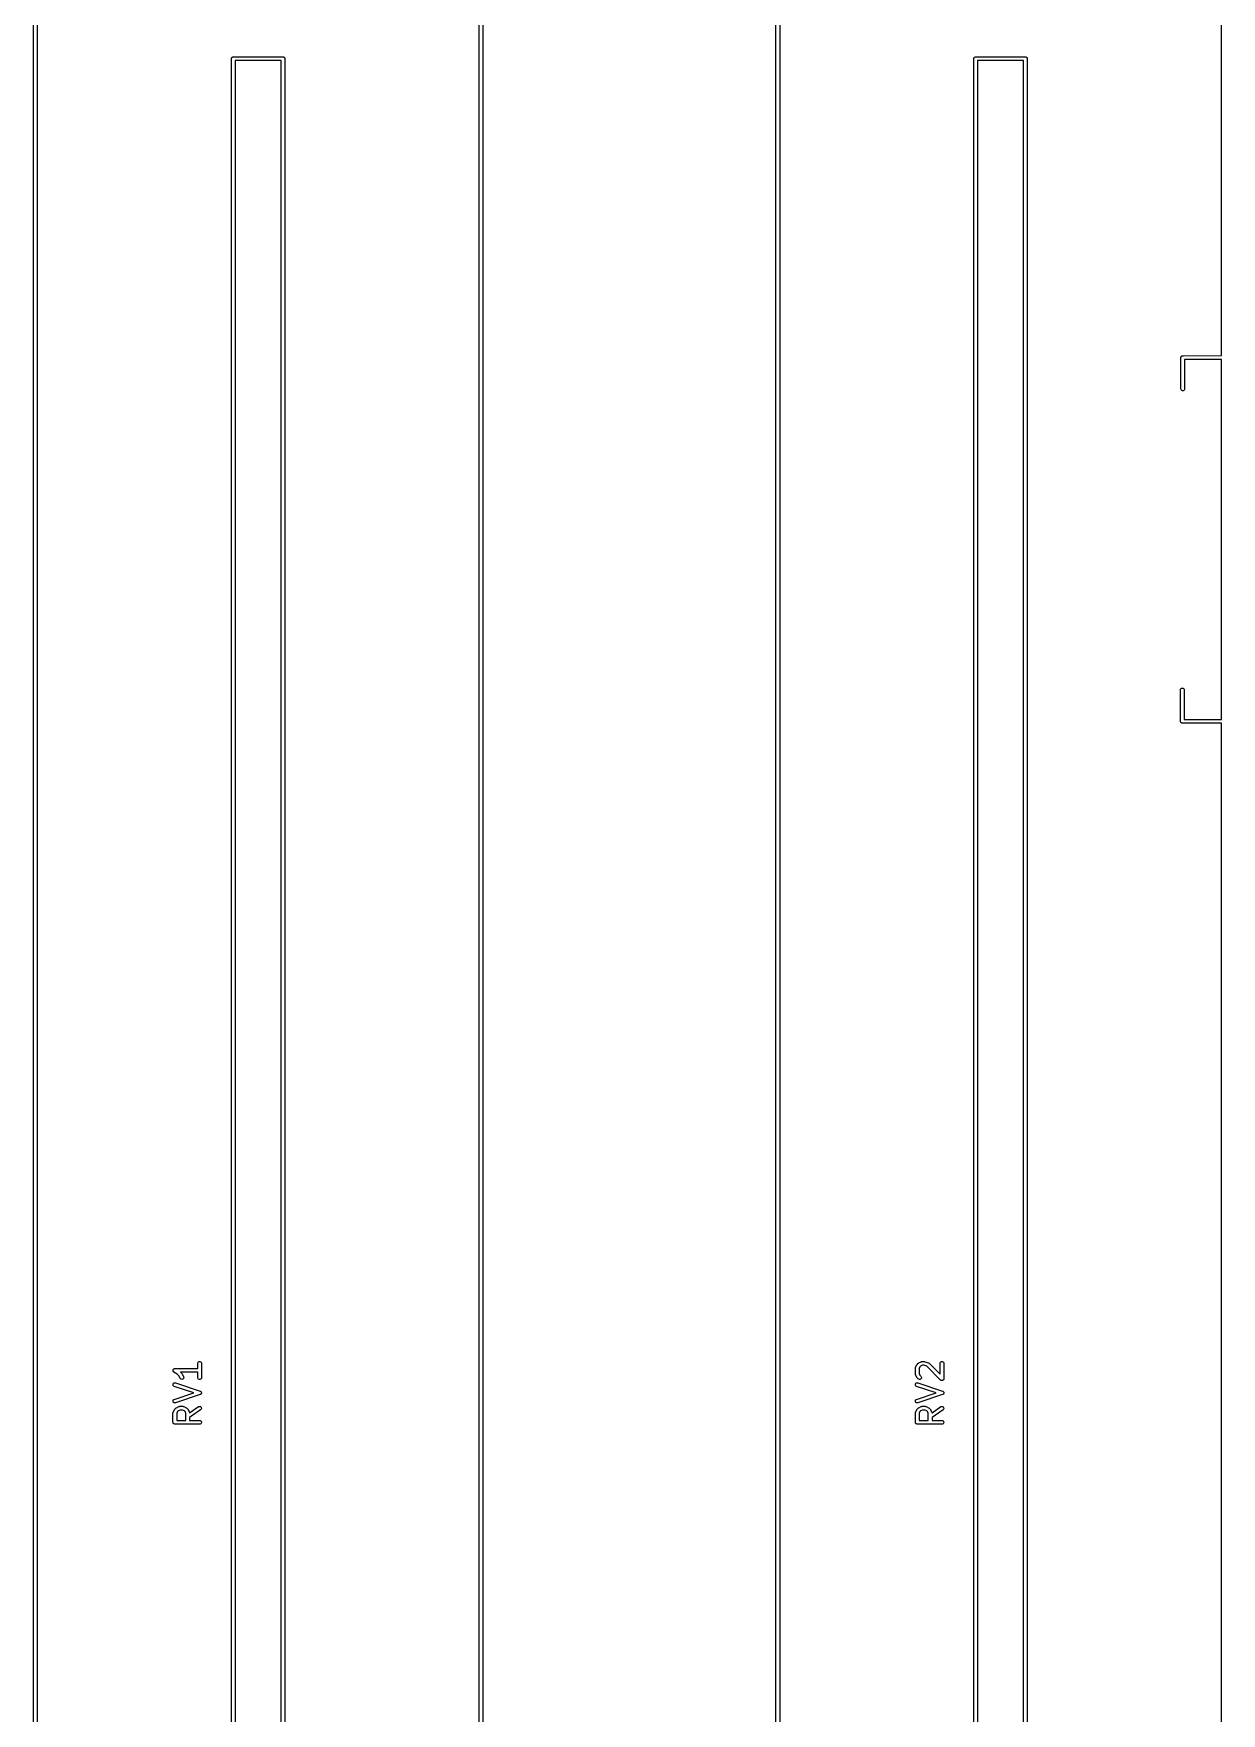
# Model space of a CAD drawing. Extents: x 86 to 333, y -237 to -29.
# Drawn here: x 95.9 to 143.9, y -169.4 to -101.5 of the extents above; entities that cross this region are included whole.
import ezdxf

# ---------------------------------------------------------------- set-up
doc = ezdxf.new("R2010")
doc.units = 0
doc.header["$MEASUREMENT"] = 0
doc.layers.add('BLACK', color=7, linetype='CONTINUOUS')

msp = doc.modelspace()

# ---------------------------------------------------------------- linework, layer by layer
at = {"layer": 'Black'}
for p, q in [((95.925, -229), (95.925, -82.5)), ((96.075, -82.575), (96.075, -228.925)), ((113.925, -156.5), (113.925, -82.575)), ((114.075, -82.5), (114.075, -156.5)), ((125.925, -229), (125.925, -82.5)), ((126.075, -82.575), (126.075, -228.925)), ((143.925, -114.509), (143.925, -82.575)), ((103.925, -102.5), (103.926, -102.494)), ((103.925, -212.5), (103.925, -102.5)), ((103.926, -102.487), (103.928, -102.481)), ((103.926, -102.494), (103.926, -102.487)), ((103.928, -102.481), (103.93, -102.474)), ((103.93, -102.474), (103.933, -102.469)), ((103.933, -102.469), (103.935, -102.462)), ((103.935, -102.462), (103.939, -102.457)), ((103.939, -102.457), (103.943, -102.452)), ((103.943, -102.452), (103.948, -102.448)), ((103.948, -102.448), (103.952, -102.443)), ((103.952, -102.443), (103.957, -102.439)), ((103.957, -102.439), (103.962, -102.435)), ((103.962, -102.435), (103.969, -102.433)), ((103.969, -102.433), (103.974, -102.43)), ((103.974, -102.43), (103.981, -102.428)), ((103.981, -102.428), (103.987, -102.426)), ((103.987, -102.426), (103.994, -102.426)), ((103.994, -102.426), (104, -102.425)), ((104, -102.425), (106, -102.425)), ((106, -102.425), (106.006, -102.426)), ((106.006, -102.426), (106.013, -102.426)), ((106.013, -102.426), (106.019, -102.428)), ((106.019, -102.428), (106.026, -102.43)), ((106.026, -102.43), (106.031, -102.433)), ((106.031, -102.433), (106.037, -102.435)), ((106.037, -102.435), (106.043, -102.439)), ((106.043, -102.439), (106.048, -102.443)), ((106.048, -102.443), (106.052, -102.448)), ((106.052, -102.448), (106.057, -102.452)), ((106.057, -102.452), (106.061, -102.457)), ((106.061, -102.457), (106.065, -102.462)), ((106.065, -102.462), (106.067, -102.469)), ((106.067, -102.469), (106.07, -102.474)), ((106.07, -102.474), (106.072, -102.481)), ((106.072, -102.481), (106.074, -102.487)), ((106.074, -102.487), (106.074, -102.494)), ((106.074, -102.494), (106.075, -102.5)), ((106.075, -102.5), (106.075, -212.5)), ((133.925, -102.5), (133.926, -102.494)), ((133.925, -212.5), (133.925, -102.5)), ((133.926, -102.487), (133.928, -102.481)), ((133.926, -102.494), (133.926, -102.487)), ((133.928, -102.481), (133.93, -102.474)), ((133.93, -102.474), (133.933, -102.469)), ((133.933, -102.469), (133.935, -102.462)), ((133.935, -102.462), (133.939, -102.457)), ((133.939, -102.457), (133.943, -102.452)), ((133.943, -102.452), (133.948, -102.448)), ((133.948, -102.448), (133.952, -102.443)), ((133.952, -102.443), (133.957, -102.439)), ((133.957, -102.439), (133.963, -102.435)), ((133.963, -102.435), (133.969, -102.433)), ((133.969, -102.433), (133.974, -102.43)), ((133.974, -102.43), (133.981, -102.428)), ((133.981, -102.428), (133.987, -102.426)), ((133.987, -102.426), (133.994, -102.426)), ((133.994, -102.426), (134, -102.425)), ((134, -102.425), (136, -102.425)), ((136, -102.425), (136.006, -102.426)), ((136.006, -102.426), (136.013, -102.426)), ((136.013, -102.426), (136.019, -102.428)), ((136.019, -102.428), (136.026, -102.43)), ((136.026, -102.43), (136.031, -102.433)), ((136.031, -102.433), (136.037, -102.435)), ((136.037, -102.435), (136.043, -102.439)), ((136.043, -102.439), (136.048, -102.443)), ((136.048, -102.443), (136.052, -102.448)), ((136.052, -102.448), (136.057, -102.452)), ((136.057, -102.452), (136.061, -102.457)), ((136.061, -102.457), (136.065, -102.462)), ((136.065, -102.462), (136.067, -102.469)), ((136.067, -102.469), (136.07, -102.474)), ((136.07, -102.474), (136.072, -102.481)), ((136.072, -102.481), (136.074, -102.487)), ((136.074, -102.487), (136.074, -102.494)), ((136.074, -102.494), (136.075, -102.5)), ((136.075, -102.5), (136.075, -212.5)), ((105.925, -102.575), (104.075, -102.575)), ((104.075, -102.575), (104.075, -212.425)), ((105.925, -212.425), (105.925, -102.575)), ((135.925, -102.575), (134.075, -102.575)), ((134.075, -102.575), (134.075, -212.425)), ((135.925, -212.425), (135.925, -102.575)), ((142.286, -114.577), (142.295, -114.553)), ((142.286, -114.603), (142.286, -114.577)), ((142.29, -114.614), (142.286, -114.603)), ((142.29, -115.855), (142.29, -114.614)), ((142.295, -114.553), (142.306, -114.539)), ((142.306, -114.539), (142.308, -114.537)), ((142.308, -114.537), (142.31, -114.535)), ((142.31, -114.535), (142.312, -114.533)), ((142.312, -114.533), (142.314, -114.531)), ((142.314, -114.531), (142.327, -114.52)), ((142.327, -114.52), (142.352, -114.511)), ((142.352, -114.511), (142.378, -114.511)), ((142.378, -114.511), (142.388, -114.515)), ((142.388, -114.515), (143.925, -114.509)), ((143.925, -114.659), (142.44, -114.665)), ((142.44, -114.665), (142.44, -115.855)), ((143.925, -129.216), (143.925, -114.659)), ((142.295, -115.881), (142.29, -115.855)), ((142.308, -115.903), (142.295, -115.881)), ((142.327, -115.92), (142.308, -115.903)), ((142.352, -115.929), (142.327, -115.92)), ((142.378, -115.929), (142.352, -115.929)), ((142.403, -115.92), (142.378, -115.929)), ((142.422, -115.903), (142.403, -115.92)), ((142.435, -115.881), (142.422, -115.903)), ((142.44, -115.855), (142.435, -115.881)), ((142.27, -128.025), (142.275, -127.999)), ((142.27, -129.295), (142.27, -128.025)), ((142.275, -127.999), (142.288, -127.977)), ((142.288, -127.977), (142.308, -127.96)), ((142.308, -127.96), (142.332, -127.951)), ((142.332, -127.951), (142.358, -127.951)), ((142.358, -127.951), (142.382, -127.96)), ((142.382, -127.96), (142.402, -127.977)), ((142.402, -127.977), (142.415, -127.999)), ((142.415, -127.999), (142.42, -128.025)), ((142.42, -128.025), (142.42, -129.215)), ((142.275, -129.321), (142.27, -129.295)), ((142.288, -129.343), (142.275, -129.321)), ((142.308, -129.36), (142.288, -129.343)), ((142.332, -129.369), (142.308, -129.36)), ((142.358, -129.369), (142.332, -129.369)), ((142.369, -129.365), (142.358, -129.369)), ((142.37, -129.365), (142.369, -129.365)), ((143.925, -129.368), (142.37, -129.365)), ((142.42, -129.215), (143.925, -129.216)), ((143.925, -156.5), (143.925, -129.368)), ((101.558, -155.537), (101.559, -155.533)), ((101.559, -155.528), (101.562, -155.52)), ((101.559, -155.533), (101.559, -155.528)), ((101.562, -155.52), (101.564, -155.511)), ((101.564, -155.511), (101.566, -155.508)), ((101.566, -155.508), (101.567, -155.504)), ((101.567, -155.504), (101.573, -155.497)), ((101.573, -155.497), (101.578, -155.49)), ((101.578, -155.49), (101.582, -155.487)), ((101.582, -155.487), (101.584, -155.484)), ((101.584, -155.484), (101.592, -155.48)), ((101.592, -155.48), (101.599, -155.474)), ((101.599, -155.474), (101.603, -155.473)), ((101.603, -155.473), (101.607, -155.471)), ((101.607, -155.471), (101.616, -155.469)), ((101.616, -155.469), (101.624, -155.467)), ((101.624, -155.467), (101.628, -155.467)), ((101.628, -155.467), (101.632, -155.466)), ((101.632, -155.466), (102.557, -155.466)), ((102.557, -155.256), (102.562, -155.23)), ((102.557, -155.466), (102.557, -155.256)), ((102.562, -155.23), (102.575, -155.208)), ((102.575, -155.208), (102.595, -155.191)), ((102.595, -155.191), (102.619, -155.182)), ((102.619, -155.182), (102.645, -155.182)), ((102.645, -155.182), (102.67, -155.191)), ((102.67, -155.191), (102.69, -155.208)), ((102.69, -155.208), (102.703, -155.23)), ((102.703, -155.23), (102.707, -155.256)), ((102.707, -155.256), (102.707, -155.827)), ((131.557, -155.446), (131.558, -155.442)), ((131.557, -155.684), (131.557, -155.446)), ((131.558, -155.438), (131.56, -155.429)), ((131.558, -155.442), (131.558, -155.438)), ((131.56, -155.429), (131.562, -155.421)), ((131.562, -155.421), (131.564, -155.417)), ((131.564, -155.417), (131.565, -155.413)), ((131.565, -155.413), (131.613, -155.317)), ((131.613, -155.317), (131.62, -155.308)), ((131.62, -155.308), (131.627, -155.298)), ((131.627, -155.298), (131.675, -155.25)), ((131.675, -155.25), (131.684, -155.243)), ((131.684, -155.243), (131.694, -155.236)), ((131.694, -155.236), (131.789, -155.189)), ((131.742, -155.395), (131.707, -155.464)), ((131.707, -155.464), (131.707, -155.667)), ((131.772, -155.365), (131.742, -155.395)), ((131.841, -155.331), (131.772, -155.365)), ((131.789, -155.189), (131.793, -155.187)), ((131.793, -155.187), (131.797, -155.185)), ((131.797, -155.185), (131.806, -155.184)), ((131.806, -155.184), (131.814, -155.181)), ((131.814, -155.181), (131.819, -155.181)), ((131.819, -155.181), (131.823, -155.181)), ((131.823, -155.181), (131.918, -155.181)), ((131.906, -155.331), (131.841, -155.331)), ((132.02, -155.369), (131.906, -155.331)), ((131.918, -155.181), (131.93, -155.183)), ((131.93, -155.183), (131.942, -155.185)), ((131.942, -155.185), (132.085, -155.232)), ((132.579, -155.928), (132.02, -155.369)), ((132.085, -155.232), (132.088, -155.234)), ((132.088, -155.234), (132.093, -155.235)), ((132.093, -155.235), (132.1, -155.24)), ((132.1, -155.24), (132.108, -155.245)), ((132.108, -155.245), (132.11, -155.248)), ((132.11, -155.248), (132.114, -155.25)), ((132.114, -155.25), (132.557, -155.694)), ((132.557, -155.256), (132.562, -155.23)), ((132.557, -155.694), (132.557, -155.256)), ((132.562, -155.23), (132.575, -155.208)), ((132.575, -155.208), (132.595, -155.191)), ((132.595, -155.191), (132.619, -155.182)), ((132.619, -155.182), (132.645, -155.182)), ((132.645, -155.182), (132.67, -155.191)), ((132.67, -155.191), (132.69, -155.208)), ((132.69, -155.208), (132.703, -155.23)), ((132.703, -155.23), (132.707, -155.256)), ((132.707, -155.256), (132.707, -155.875)), ((101.559, -155.546), (101.558, -155.537)), ((101.558, -156.102), (101.566, -156.077)), ((101.559, -156.128), (101.558, -156.102)), ((101.559, -155.554), (101.559, -155.546)), ((101.56, -155.558), (101.559, -155.554)), ((101.568, -156.152), (101.559, -156.128)), ((101.56, -155.562), (101.56, -155.558)), ((101.564, -155.571), (101.56, -155.562)), ((101.567, -155.579), (101.564, -155.571)), ((101.566, -156.077), (101.583, -156.057)), ((101.57, -155.582), (101.567, -155.579)), ((101.586, -156.172), (101.568, -156.152)), ((101.572, -155.586), (101.57, -155.582)), ((101.578, -155.592), (101.572, -155.586)), ((101.584, -155.599), (101.578, -155.592)), ((101.583, -156.057), (101.605, -156.043)), ((101.588, -155.601), (101.584, -155.599)), ((101.609, -156.184), (101.586, -156.172)), ((101.591, -155.604), (101.588, -155.601)), ((101.727, -155.695), (101.591, -155.604)), ((101.605, -156.043), (101.63, -156.038)), ((102.395, -156.446), (101.609, -156.184)), ((101.63, -156.038), (101.656, -156.042)), ((101.656, -156.042), (102.656, -156.375)), ((101.809, -155.776), (101.727, -155.695)), ((101.851, -155.861), (101.809, -155.776)), ((101.867, -155.882), (101.851, -155.861)), ((102.557, -155.616), (101.861, -155.616)), ((101.861, -155.616), (101.924, -155.679)), ((101.888, -155.896), (101.867, -155.882)), ((101.914, -155.902), (101.888, -155.896)), ((101.939, -155.899), (101.914, -155.902)), ((101.924, -155.679), (101.93, -155.689)), ((101.93, -155.689), (101.938, -155.698)), ((101.938, -155.698), (101.985, -155.794)), ((101.963, -155.887), (101.939, -155.899)), ((101.981, -155.868), (101.963, -155.887)), ((101.991, -155.845), (101.981, -155.868)), ((101.985, -155.794), (101.993, -155.819)), ((101.993, -155.819), (101.991, -155.845)), ((102.557, -155.827), (102.557, -155.616)), ((102.562, -155.853), (102.557, -155.827)), ((102.575, -155.875), (102.562, -155.853)), ((102.595, -155.892), (102.575, -155.875)), ((102.619, -155.901), (102.595, -155.892)), ((102.645, -155.901), (102.619, -155.901)), ((102.67, -155.892), (102.645, -155.901)), ((102.69, -155.875), (102.67, -155.892)), ((102.703, -155.853), (102.69, -155.875)), ((102.707, -155.827), (102.703, -155.853)), ((131.558, -155.689), (131.557, -155.684)), ((131.558, -155.693), (131.558, -155.689)), ((131.56, -155.701), (131.558, -155.693)), ((131.558, -156.102), (131.566, -156.077)), ((131.559, -156.128), (131.558, -156.102)), ((131.568, -156.152), (131.559, -156.128)), ((131.562, -155.71), (131.56, -155.701)), ((131.564, -155.714), (131.562, -155.71)), ((131.565, -155.718), (131.564, -155.714)), ((131.613, -155.813), (131.565, -155.718)), ((131.566, -156.077), (131.583, -156.057)), ((131.586, -156.172), (131.568, -156.152)), ((131.583, -156.057), (131.605, -156.043)), ((131.609, -156.184), (131.586, -156.172)), ((131.605, -156.043), (131.63, -156.038)), ((132.395, -156.446), (131.609, -156.184)), ((131.62, -155.823), (131.613, -155.813)), ((131.627, -155.833), (131.62, -155.823)), ((131.675, -155.88), (131.627, -155.833)), ((131.63, -156.038), (131.656, -156.042)), ((131.656, -156.042), (132.656, -156.375)), ((131.696, -155.895), (131.675, -155.88)), ((131.721, -155.902), (131.696, -155.895)), ((131.707, -155.667), (131.742, -155.735)), ((131.747, -155.9), (131.721, -155.902)), ((131.742, -155.735), (131.781, -155.774)), ((131.771, -155.889), (131.747, -155.9)), ((131.789, -155.87), (131.771, -155.889)), ((131.781, -155.774), (131.796, -155.795)), ((131.8, -155.847), (131.789, -155.87)), ((131.796, -155.795), (131.802, -155.821)), ((131.802, -155.821), (131.8, -155.847)), ((132.587, -155.933), (132.579, -155.928)), ((132.595, -155.94), (132.587, -155.933)), ((132.598, -155.941), (132.595, -155.94)), ((132.601, -155.943), (132.598, -155.941)), ((132.61, -155.945), (132.601, -155.943)), ((132.619, -155.949), (132.61, -155.945)), ((132.623, -155.949), (132.619, -155.949)), ((132.626, -155.949), (132.623, -155.949)), ((132.636, -155.949), (132.626, -155.949)), ((132.645, -155.949), (132.636, -155.949)), ((132.649, -155.947), (132.645, -155.949)), ((132.652, -155.947), (132.649, -155.947)), ((132.661, -155.943), (132.652, -155.947)), ((132.67, -155.94), (132.661, -155.943)), ((132.672, -155.938), (132.67, -155.94)), ((132.675, -155.936), (132.672, -155.938)), ((132.682, -155.929), (132.675, -155.936)), ((132.69, -155.923), (132.682, -155.929)), ((132.691, -155.92), (132.69, -155.923)), ((132.694, -155.918), (132.691, -155.92)), ((132.698, -155.909), (132.694, -155.918)), ((132.703, -155.9), (132.698, -155.909)), ((132.705, -155.894), (132.703, -155.897)), ((132.703, -155.897), (132.703, -155.9)), ((132.706, -155.884), (132.705, -155.894)), ((132.707, -155.875), (132.706, -155.884)), ((101.558, -156.791), (101.559, -156.764)), ((101.566, -156.815), (101.558, -156.791)), ((101.559, -156.764), (101.568, -156.74)), ((101.583, -156.836), (101.566, -156.815)), ((101.568, -156.74), (101.586, -156.721)), ((101.605, -156.849), (101.583, -156.836)), ((101.586, -156.721), (101.609, -156.708)), ((101.63, -156.854), (101.605, -156.849)), ((101.609, -156.708), (102.395, -156.446)), ((101.656, -156.851), (101.63, -156.854)), ((102.656, -156.517), (101.656, -156.851)), ((102.656, -156.375), (102.658, -156.376)), ((102.658, -156.516), (102.656, -156.517)), ((102.658, -156.376), (102.66, -156.376)), ((102.66, -156.516), (102.658, -156.516)), ((102.66, -156.376), (102.669, -156.382)), ((102.669, -156.51), (102.66, -156.516)), ((102.669, -156.382), (102.679, -156.387)), ((102.679, -156.505), (102.669, -156.51)), ((102.679, -156.387), (102.68, -156.389)), ((102.68, -156.503), (102.679, -156.505)), ((102.68, -156.389), (102.682, -156.39)), ((102.682, -156.502), (102.68, -156.503)), ((102.682, -156.39), (102.689, -156.399)), ((102.689, -156.494), (102.682, -156.502)), ((102.689, -156.399), (102.696, -156.407)), ((102.696, -156.485), (102.689, -156.494)), ((102.696, -156.407), (102.697, -156.409)), ((102.697, -156.484), (102.696, -156.485)), ((102.697, -156.409), (102.698, -156.41)), ((102.698, -156.482), (102.697, -156.484)), ((102.698, -156.41), (102.702, -156.421)), ((102.702, -156.471), (102.698, -156.482)), ((102.702, -156.421), (102.706, -156.431)), ((102.706, -156.461), (102.702, -156.471)), ((102.706, -156.431), (102.706, -156.433)), ((102.706, -156.433), (102.707, -156.435)), ((102.707, -156.435), (102.706, -156.446)), ((102.706, -156.446), (102.707, -156.457)), ((102.707, -156.457), (102.706, -156.459)), ((102.706, -156.459), (102.706, -156.461)), ((113.925, -228.925), (113.925, -156.5)), ((114.075, -156.5), (114.075, -229)), ((131.558, -156.791), (131.559, -156.764)), ((131.566, -156.815), (131.558, -156.791)), ((131.559, -156.764), (131.568, -156.74)), ((131.583, -156.836), (131.566, -156.815)), ((131.568, -156.74), (131.586, -156.721)), ((131.605, -156.849), (131.583, -156.836)), ((131.586, -156.721), (131.609, -156.708)), ((131.63, -156.854), (131.605, -156.849)), ((131.609, -156.708), (132.395, -156.446)), ((131.656, -156.851), (131.63, -156.854)), ((132.656, -156.517), (131.656, -156.851)), ((132.656, -156.375), (132.658, -156.376)), ((132.658, -156.516), (132.656, -156.517)), ((132.658, -156.376), (132.66, -156.376)), ((132.66, -156.516), (132.658, -156.516)), ((132.66, -156.376), (132.669, -156.382)), ((132.669, -156.51), (132.66, -156.516)), ((132.669, -156.382), (132.679, -156.387)), ((132.679, -156.505), (132.669, -156.51)), ((132.679, -156.387), (132.68, -156.389)), ((132.68, -156.503), (132.679, -156.505)), ((132.68, -156.389), (132.682, -156.39)), ((132.682, -156.502), (132.68, -156.503)), ((132.682, -156.39), (132.689, -156.399)), ((132.689, -156.494), (132.682, -156.502)), ((132.689, -156.399), (132.696, -156.407)), ((132.696, -156.485), (132.689, -156.494)), ((132.696, -156.407), (132.697, -156.409)), ((132.697, -156.484), (132.696, -156.485)), ((132.697, -156.409), (132.698, -156.41)), ((132.698, -156.482), (132.697, -156.484)), ((132.698, -156.41), (132.702, -156.421)), ((132.702, -156.471), (132.698, -156.482)), ((132.702, -156.421), (132.706, -156.431)), ((132.706, -156.461), (132.702, -156.471)), ((132.706, -156.431), (132.706, -156.433)), ((132.706, -156.433), (132.707, -156.435)), ((132.707, -156.435), (132.706, -156.446)), ((132.706, -156.446), (132.707, -156.457)), ((132.707, -156.457), (132.706, -156.459)), ((132.706, -156.459), (132.706, -156.461)), ((143.925, -228.925), (143.925, -156.5)), ((101.557, -157.256), (101.558, -157.251)), ((101.557, -157.637), (101.557, -157.256)), ((101.558, -157.247), (101.56, -157.239)), ((101.558, -157.251), (101.558, -157.247)), ((101.56, -157.239), (101.562, -157.23)), ((101.562, -157.23), (101.564, -157.226)), ((101.564, -157.226), (101.565, -157.222)), ((101.565, -157.222), (101.613, -157.127)), ((101.613, -157.127), (101.62, -157.117)), ((101.62, -157.117), (101.627, -157.107)), ((101.627, -157.107), (101.675, -157.06)), ((101.675, -157.06), (101.684, -157.053)), ((101.684, -157.053), (101.694, -157.046)), ((101.694, -157.046), (101.789, -156.998)), ((101.742, -157.205), (101.707, -157.273)), ((101.707, -157.273), (101.707, -157.562)), ((101.707, -157.562), (102.081, -157.562)), ((101.772, -157.174), (101.742, -157.205)), ((101.841, -157.14), (101.772, -157.174)), ((101.789, -156.998), (101.793, -156.997)), ((101.793, -156.997), (101.797, -156.995)), ((101.797, -156.995), (101.806, -156.993)), ((101.806, -156.993), (101.814, -156.991)), ((101.814, -156.991), (101.819, -156.991)), ((101.819, -156.991), (101.823, -156.99)), ((101.823, -156.99), (101.966, -156.99)), ((101.948, -157.14), (101.841, -157.14)), ((102.017, -157.174), (101.948, -157.14)), ((101.966, -156.99), (101.97, -156.991)), ((101.97, -156.991), (101.974, -156.991)), ((101.974, -156.991), (101.983, -156.993)), ((101.983, -156.993), (101.991, -156.995)), ((101.991, -156.995), (101.995, -156.997)), ((101.995, -156.997), (101.999, -156.998)), ((101.999, -156.998), (102.094, -157.046)), ((102.047, -157.205), (102.017, -157.174)), ((102.081, -157.273), (102.047, -157.205)), ((102.081, -157.562), (102.081, -157.273)), ((102.094, -157.046), (102.104, -157.053)), ((102.104, -157.053), (102.114, -157.06)), ((102.114, -157.06), (102.162, -157.107)), ((102.162, -157.107), (102.168, -157.117)), ((102.168, -157.117), (102.176, -157.127)), ((102.176, -157.127), (102.223, -157.222)), ((102.223, -157.222), (102.225, -157.226)), ((102.225, -157.226), (102.227, -157.23)), ((102.227, -157.23), (102.228, -157.239)), ((102.228, -157.239), (102.231, -157.247)), ((102.231, -157.247), (102.23, -157.251)), ((102.23, -157.251), (102.231, -157.255)), ((102.231, -157.255), (102.589, -157.004)), ((102.675, -157.127), (102.231, -157.438)), ((102.231, -157.438), (102.231, -157.562)), ((102.231, -157.562), (102.632, -157.562)), ((102.589, -157.004), (102.613, -156.993)), ((102.613, -156.993), (102.639, -156.991)), ((102.632, -157.562), (102.658, -157.566)), ((102.639, -156.991), (102.664, -156.997)), ((102.658, -157.566), (102.681, -157.579)), ((102.664, -156.997), (102.685, -157.012)), ((102.694, -157.108), (102.675, -157.127)), ((102.685, -157.012), (102.7, -157.034)), ((102.705, -157.085), (102.694, -157.108)), ((102.7, -157.034), (102.707, -157.059)), ((102.707, -157.059), (102.705, -157.085)), ((131.557, -157.256), (131.558, -157.251)), ((131.557, -157.637), (131.557, -157.256)), ((131.558, -157.247), (131.56, -157.239)), ((131.558, -157.251), (131.558, -157.247)), ((131.56, -157.239), (131.562, -157.23)), ((131.562, -157.23), (131.564, -157.226)), ((131.564, -157.226), (131.565, -157.222)), ((131.565, -157.222), (131.613, -157.127)), ((131.613, -157.127), (131.62, -157.117)), ((131.62, -157.117), (131.627, -157.107)), ((131.627, -157.107), (131.675, -157.06)), ((131.675, -157.06), (131.684, -157.053)), ((131.684, -157.053), (131.694, -157.046)), ((131.694, -157.046), (131.789, -156.998)), ((131.742, -157.205), (131.707, -157.273)), ((131.707, -157.273), (131.707, -157.562)), ((131.707, -157.562), (132.081, -157.562)), ((131.772, -157.174), (131.742, -157.205)), ((131.841, -157.14), (131.772, -157.174)), ((131.789, -156.998), (131.793, -156.997)), ((131.793, -156.997), (131.797, -156.995)), ((131.797, -156.995), (131.806, -156.993)), ((131.806, -156.993), (131.814, -156.991)), ((131.814, -156.991), (131.819, -156.991)), ((131.819, -156.991), (131.823, -156.99)), ((131.823, -156.99), (131.966, -156.99)), ((131.948, -157.14), (131.841, -157.14)), ((132.017, -157.174), (131.948, -157.14)), ((131.966, -156.99), (131.97, -156.991)), ((131.97, -156.991), (131.974, -156.991)), ((131.974, -156.991), (131.983, -156.993)), ((131.983, -156.993), (131.991, -156.995)), ((131.991, -156.995), (131.995, -156.997)), ((131.995, -156.997), (131.999, -156.998)), ((131.999, -156.998), (132.094, -157.046)), ((132.047, -157.205), (132.017, -157.174)), ((132.081, -157.273), (132.047, -157.205)), ((132.081, -157.562), (132.081, -157.273)), ((132.094, -157.046), (132.104, -157.053)), ((132.104, -157.053), (132.114, -157.06)), ((132.114, -157.06), (132.162, -157.107)), ((132.162, -157.107), (132.168, -157.117)), ((132.168, -157.117), (132.176, -157.127)), ((132.176, -157.127), (132.223, -157.222)), ((132.223, -157.222), (132.225, -157.226)), ((132.225, -157.226), (132.227, -157.23)), ((132.227, -157.23), (132.228, -157.239)), ((132.228, -157.239), (132.231, -157.247)), ((132.231, -157.247), (132.23, -157.251)), ((132.23, -157.251), (132.231, -157.255)), ((132.231, -157.255), (132.589, -157.004)), ((132.675, -157.127), (132.231, -157.438)), ((132.231, -157.438), (132.231, -157.562)), ((132.231, -157.562), (132.632, -157.562)), ((132.589, -157.004), (132.613, -156.993)), ((132.613, -156.993), (132.639, -156.991)), ((132.632, -157.562), (132.658, -157.566)), ((132.639, -156.991), (132.664, -156.997)), ((132.658, -157.566), (132.681, -157.579)), ((132.664, -156.997), (132.685, -157.012)), ((132.694, -157.108), (132.675, -157.127)), ((132.685, -157.012), (132.7, -157.034)), ((132.705, -157.085), (132.694, -157.108)), ((132.7, -157.034), (132.707, -157.059)), ((132.707, -157.059), (132.705, -157.085)), ((101.559, -157.643), (101.557, -157.637)), ((101.559, -157.65), (101.559, -157.643)), ((101.561, -157.656), (101.559, -157.65)), ((101.562, -157.662), (101.561, -157.656)), ((101.565, -157.668), (101.562, -157.662)), ((101.567, -157.674), (101.565, -157.668)), ((101.572, -157.679), (101.567, -157.674)), ((101.575, -157.685), (101.572, -157.679)), ((101.58, -157.689), (101.575, -157.685)), ((101.584, -157.694), (101.58, -157.689)), ((101.59, -157.697), (101.584, -157.694)), ((101.595, -157.702), (101.59, -157.697)), ((101.601, -157.704), (101.595, -157.702)), ((101.607, -157.707), (101.601, -157.704)), ((101.613, -157.708), (101.607, -157.707)), ((101.619, -157.711), (101.613, -157.708)), ((101.626, -157.711), (101.619, -157.711)), ((101.632, -157.712), (101.626, -157.711)), ((102.632, -157.712), (101.632, -157.712)), ((102.658, -157.707), (102.632, -157.712)), ((102.681, -157.694), (102.658, -157.707)), ((102.681, -157.579), (102.697, -157.599)), ((102.697, -157.674), (102.681, -157.694)), ((102.697, -157.599), (102.706, -157.624)), ((102.706, -157.65), (102.697, -157.674)), ((102.706, -157.624), (102.706, -157.65)), ((131.559, -157.643), (131.557, -157.637)), ((131.559, -157.65), (131.559, -157.643)), ((131.561, -157.656), (131.559, -157.65)), ((131.562, -157.662), (131.561, -157.656)), ((131.565, -157.668), (131.562, -157.662)), ((131.567, -157.674), (131.565, -157.668)), ((131.572, -157.679), (131.567, -157.674)), ((131.575, -157.685), (131.572, -157.679)), ((131.58, -157.689), (131.575, -157.685)), ((131.584, -157.694), (131.58, -157.689)), ((131.59, -157.697), (131.584, -157.694)), ((131.595, -157.702), (131.59, -157.697)), ((131.601, -157.704), (131.595, -157.702)), ((131.607, -157.707), (131.601, -157.704)), ((131.613, -157.708), (131.607, -157.707)), ((131.619, -157.711), (131.613, -157.708)), ((131.626, -157.711), (131.619, -157.711)), ((131.632, -157.712), (131.626, -157.711)), ((132.632, -157.712), (131.632, -157.712)), ((132.658, -157.707), (132.632, -157.712)), ((132.681, -157.694), (132.658, -157.707)), ((132.681, -157.579), (132.697, -157.599)), ((132.697, -157.674), (132.681, -157.694)), ((132.697, -157.599), (132.706, -157.624)), ((132.706, -157.65), (132.697, -157.674)), ((132.706, -157.624), (132.706, -157.65))]:
    msp.add_line(p, q, dxfattribs=at)

doc.saveas('drawing.dxf')
